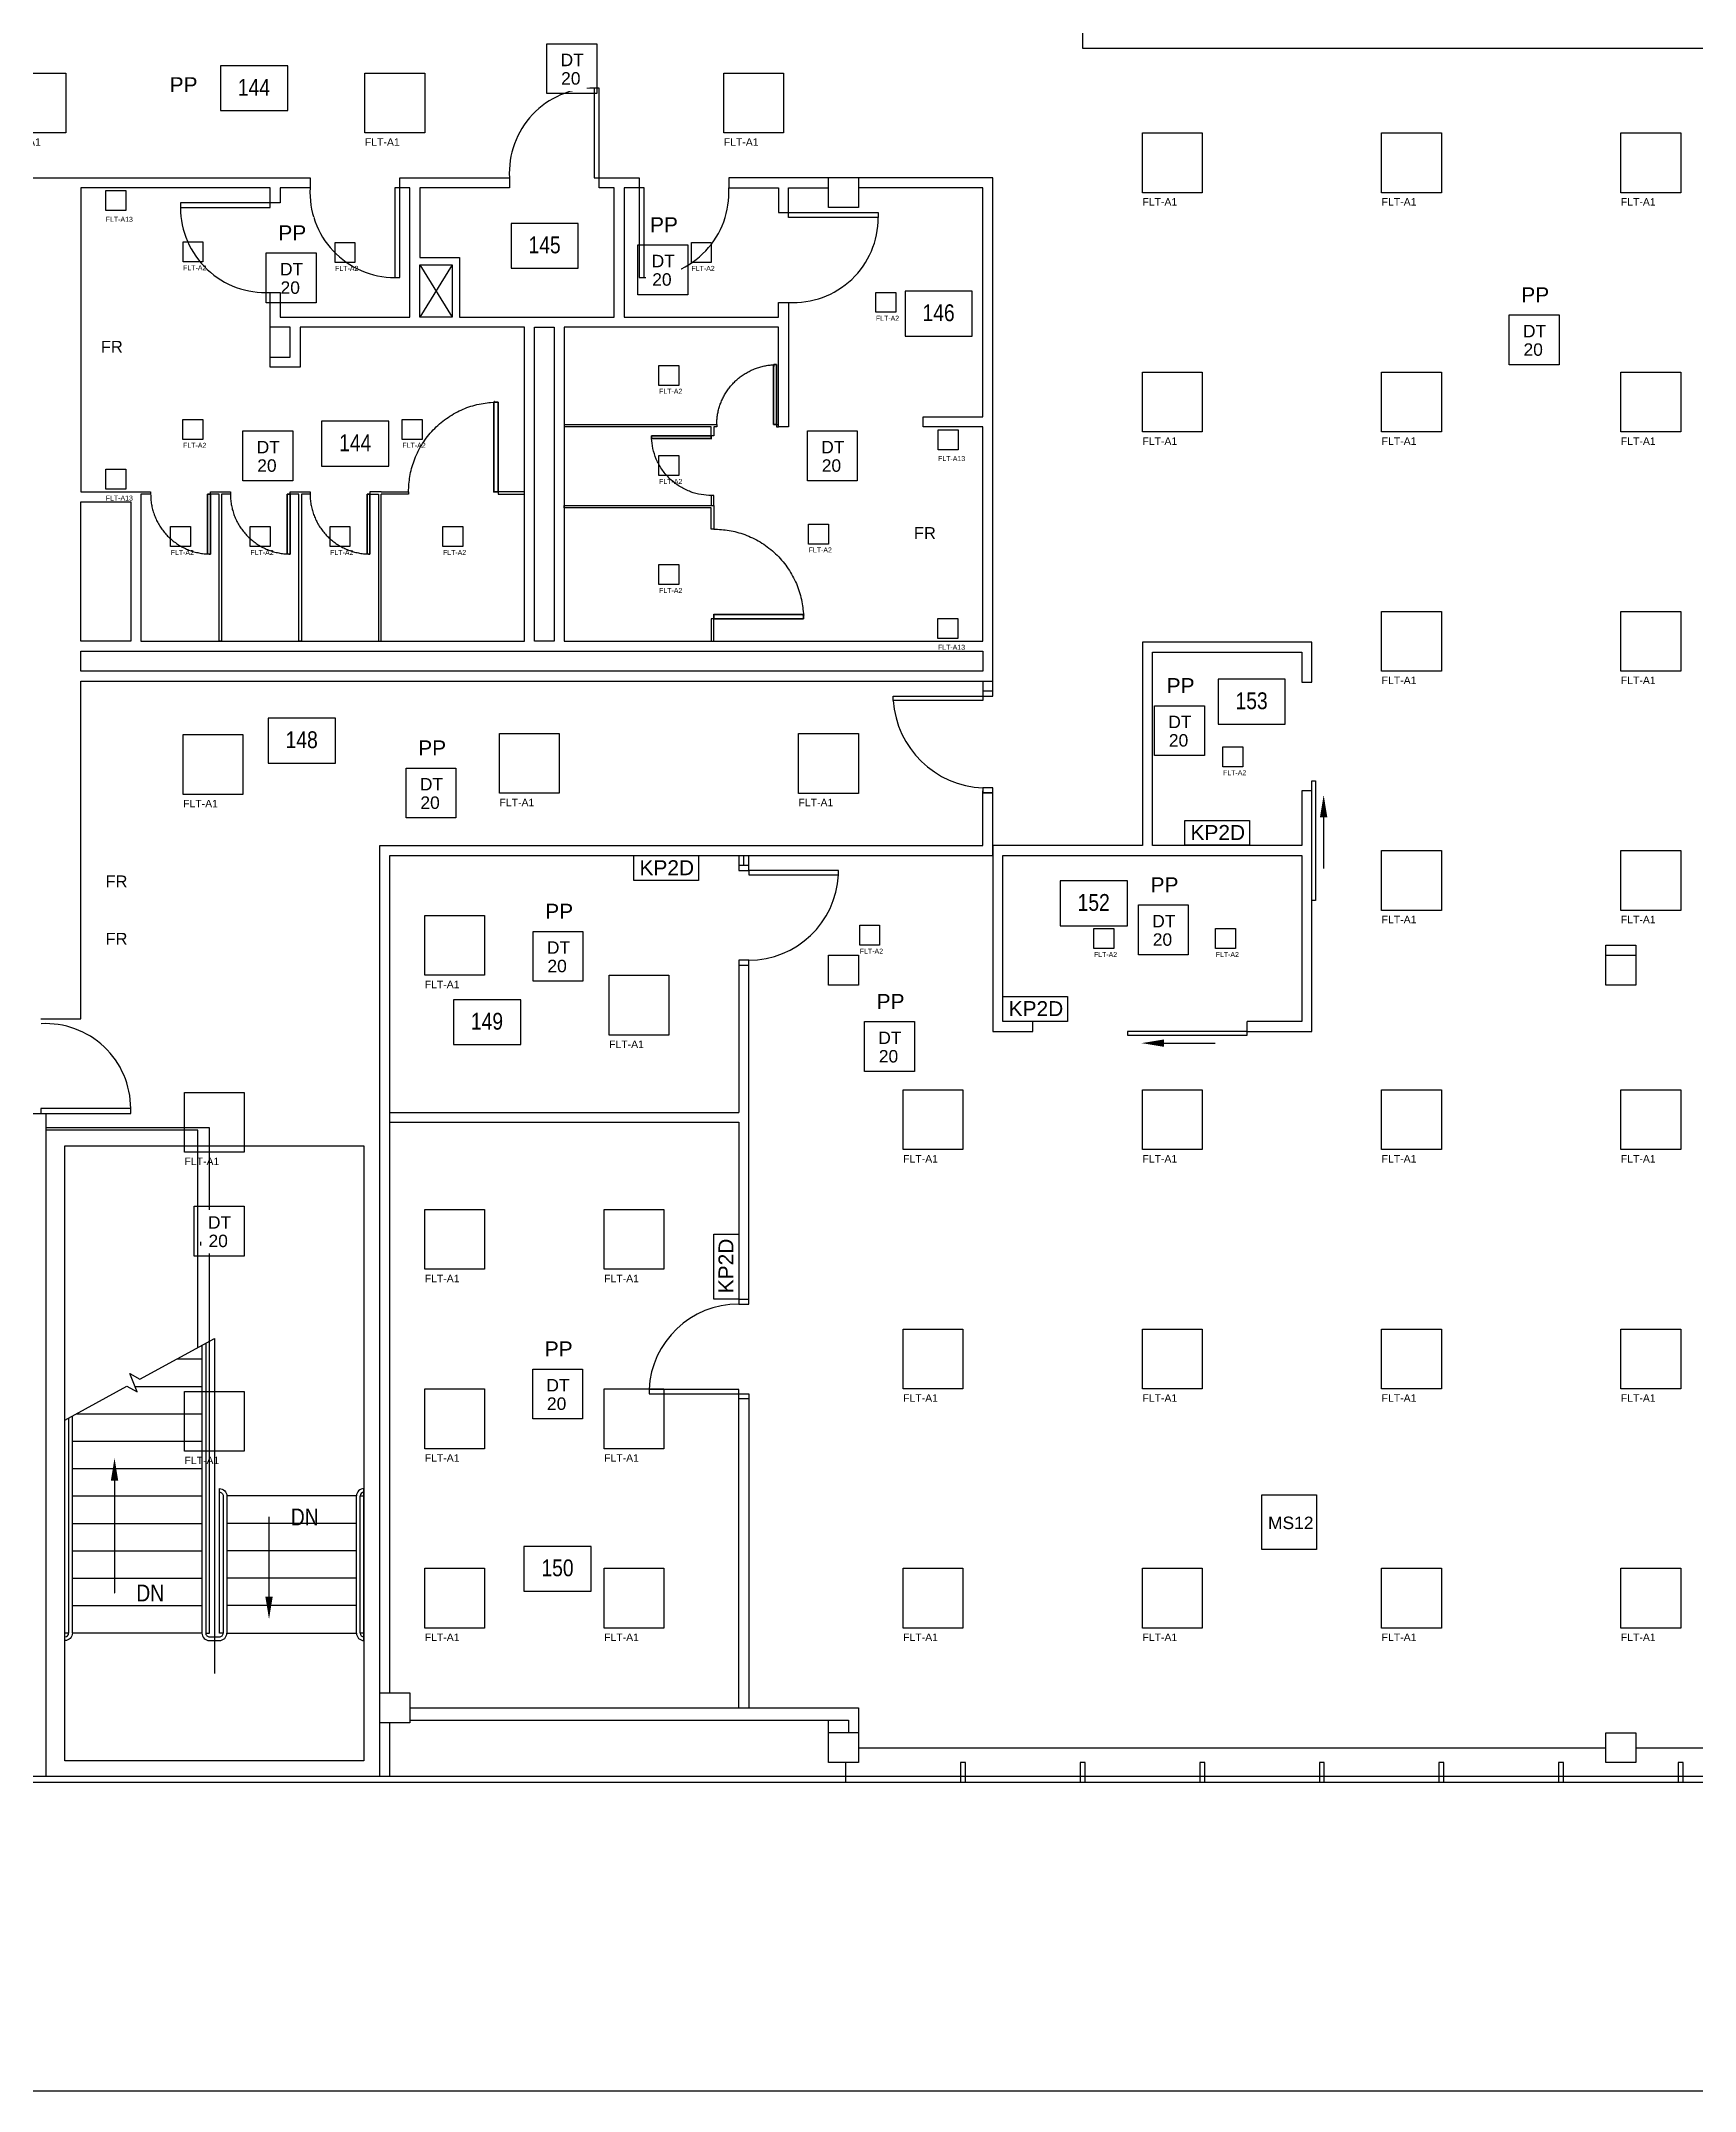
# Model space of a CAD drawing. Header units: inches. Extents: x 0 to 3575, y 0 to 2814.
# Drawn here: x 1002 to 1666, y 0 to 823 of the extents above; entities that cross this region are included whole.
import ezdxf
from ezdxf import colors
from ezdxf.entities.mleader import LeaderData, LeaderLine
from ezdxf.enums import TextEntityAlignment as Align
from ezdxf.math import Vec2, Vec3

# ---------------------------------------------------------------- set-up
doc = ezdxf.new("R2010")
doc.units = ezdxf.units.IN
doc.header["$MEASUREMENT"] = 0
doc.set_wipeout_variables(frame=1)
doc.layers.get('0').update_dxf_attribs({"color": 255})
doc.layers.add('FLT-Fixtures', color=3, linetype='Continuous')
doc.layers.add('FLT-Peripheral-Devices', color=6, linetype='Continuous')
doc.styles.get("Standard").update_dxf_attribs({"font": 'arial.ttf'})
doc.styles.add('XR-ARCH-NEW$0$DIMS', font='ARIALN.TTF')
doc.styles.add('XR-ARCH-NEW$0$NOTES-UNIV', font='ARIALN.TTF')

# ---------------------------------------------------------------- blocks, each defined once
blk = doc.blocks.new('XR-ARCH-NEW$0$Room No')
blk.add_lwpolyline([(-0.1406, 0), (0.1406, 0), (0.1406, 0.1875), (-0.1406, 0.1875)], close=True)
at = {"style": 'XR-ARCH-NEW$0$NOTES-UNIV'}
blk.add_attdef('ROOM_NO', text='', height=0.0703, dxfattribs=at).set_placement((-0.0003, 0.0977), align=Align.MIDDLE_CENTER)
blk = doc.blocks.new('FLT-A1')
at = {"layer": 'FLT-Fixtures'}
blk.add_lwpolyline([(0, 24), (24, 24), (24, 0), (0, 0)], close=True, dxfattribs=at)
blk.add_attdef('FLT-A1', (-0.01, -5.18), '', height=3, dxfattribs=at)
blk = doc.blocks.new('FLT-A13-DUMMY')
at = {"layer": 'FLT-Fixtures'}
blk.add_lwpolyline([(0, 8), (8, 8), (8, 0), (0, 0)], close=True, dxfattribs=at)
blk.add_attdef('FLT-A13', (0.01, -4.54), '', height=2, dxfattribs=at)
blk = doc.blocks.new('FLT-A2')
at = {"layer": 'FLT-Fixtures'}
blk.add_lwpolyline([(0, 8), (8, 8), (8, 0), (0, 0)], close=True, dxfattribs=at)
blk.add_attdef('FLT-A2', (0.06, -3.37), '', height=2)
blk = doc.blocks.new('FLT-MS12')
at = {"layer": 'FLT-Peripheral-Devices'}
blk.add_lwpolyline([(0, 22), (22, 22), (22, 0), (0, 0)], close=True, dxfattribs=at)
at = {"layer": 'FLT-Peripheral-Devices', "insert": (2.5, 13.23), "char_height": 5, "attachment_point": 1}
blk.add_mtext('MS12', dxfattribs=at)
blk = doc.blocks.new('FLT-PP')
blk.add_wipeout([(18.97, 0), (0, 0), (0, 12.32), (18.98, 12.32)]).dxf.layer = 'FLT-Peripheral-Devices'
at = {"layer": 'FLT-Peripheral-Devices', "insert": (4.85, 9.03), "char_height": 6.005, "attachment_point": 1, "bg_fill": 2}
blk.add_mtext('PP', dxfattribs=at)
blk = doc.blocks.new('FLT- OAC-DT-2000')
at = {"layer": 'FLT-Peripheral-Devices', "insert": (-4.49, 6.02), "char_height": 5, "attachment_point": 1, "bg_fill": 2}
blk.add_mtext('DT', dxfattribs=at)
at = {"layer": 'FLT-Peripheral-Devices', "insert": (-4.27, -1.39), "char_height": 5, "attachment_point": 1, "bg_fill": 2}
blk.add_mtext('20', dxfattribs=at)
at = {"layer": 'FLT-Peripheral-Devices'}
blk.add_lwpolyline([(-10, 10), (10, 10), (10, -10), (-10, -10)], close=True, dxfattribs=at)
blk = doc.blocks.new('FLT-KP2LD')
at = {"layer": 'FLT-Peripheral-Devices'}
blk.add_lwpolyline([(0, 10), (26, 10), (26, 0), (0, 0)], close=True, dxfattribs=at)
blk.add_text('KP2D', height=6.005, dxfattribs=at).set_placement((2.31, 2.12))
blk = doc.blocks.new('FLT-FR')
blk.add_wipeout([(0, 10), (19, 10), (19, 0), (0, 0)])
at = {"insert": (6.1, 7.11), "char_height": 4.725, "attachment_point": 1, "bg_fill": 2}
blk.add_mtext('FR', dxfattribs=at)

msp = doc.modelspace()

# ---------------------------------------------------------------- linework, layer by layer
for p, q in [((1167.17, 732.77), (1167.17, 711.77)), ((1138.67, 581.77, 12), (1138.67, 640.77, 12)), ((1384.17, 520.93), (1380.17, 520.93)), ((1286.17, 491.77), (1286.17, 495.77)), ((1066.17, 340.77), (1066.17, 339.27)), ((1056.66, 293.77), (1066.77, 293.77)), ((1039.86, 282.77), (1066.77, 282.77)), ((1016.38, 271.77), (1066.77, 271.77)), ((1282.17, 153.77), (1282.17, 277.81)), ((1014.77, 260.77), (1066.77, 260.77)), ((1014.77, 249.77), (1066.77, 249.77)), ((1014.77, 238.77), (1066.77, 238.77)), ((1131.77, 180.77), (1131.77, 241.77)), ((1014.77, 227.77), (1066.77, 227.77)), ((1128.77, 227.77), (1076.77, 227.77)), ((1014.77, 216.77), (1066.77, 216.77)), ((1128.77, 216.77), (1076.77, 216.77)), ((1014.77, 205.77), (1066.77, 205.77)), ((1128.77, 205.77), (1076.77, 205.77)), ((1014.77, 194.77), (1066.77, 194.77)), ((1128.77, 194.77), (1076.77, 194.77)), ((1142.17, 126.27), (1142.17, 147.77)), ((1330.17, 137.77), (1630.17, 137.77)), ((1642.17, 137.77), (1938.17, 137.77)), ((1659.17, 131.77), (1659.17, 123.77)), ((1661.17, 131.77), (1659.17, 131.77)), ((1661.17, 123.77), (1661.17, 131.77))]:
    msp.add_line(p, q)
for points in [[(1581.68, 1585.76, -0.155223), (1649.63, 1400.16), (2586.17, 1400.16), (2586.17, 123.77), (926.17, 123.77), (926.17, 461.77), (946.47, 461.77), (946.47, 420.77), (948.47, 420.77), (948.47, 456.77), (944.47, 456.77)], [(1014.77, 183.77, -0.414214), (1011.77, 180.77), (1011.77, 269.25), (1036.63, 282.83), (1040.71, 280.63), (1037.82, 287.91), (1041.9, 285.7), (1071.77, 302.02), (1071.77, 167.48)], [(1073.77, 240.27, -0.414214), (1075.27, 238.77), (1075.27, 183.77), (1073.77, 183.77), (1073.77, 241.77, -0.414214), (1076.77, 238.77)], [(1066.77, 183.77, 0.414214), (1069.77, 180.77), (1073.77, 180.77, 0.414214), (1076.77, 183.77)], [(1068.27, 183.77, 0.414214), (1069.77, 182.27), (1073.77, 182.27, 0.414214), (1075.27, 183.77)]]:
    msp.add_lwpolyline(points, format="xyb")
for points in [[(1420.17, 1007.77), (1420.17, 819.77), (1845.92, 819.77), (1845.92, 635.77), (1891.92, 635.77), (1891.92, 639.77), (1849.92, 639.77), (1849.92, 819.77), (1951.94, 819.77), (1951.94, 767.77)], [(1380.17, 565.77), (1380.17, 558.02), (1344.17, 558.02), (1344.17, 559.77), (1384.17, 559.77), (1384.17, 767.77), (1278.17, 767.77), (1278.17, 763.77), (1298.17, 763.77), (1298.17, 753.77), (1338.17, 753.77), (1338.17, 751.77), (1302.17, 751.77), (1302.17, 763.77), (1318.17, 763.77)], [(1330.17, 767.77), (1330.17, 755.77), (1318.17, 755.77), (1318.17, 767.77)], [(1154.17, 732.77), (1167.17, 732.77), (1154.17, 711.77), (1154.17, 732.77), (1167.17, 711.77), (1154.17, 711.77)], [(1094.17, 695.77), (1102.17, 695.77), (1102.17, 707.77), (1094.17, 707.77)], [(1512.17, 521.77), (1508.17, 521.77), (1508.17, 499.77), (1448.17, 499.77), (1448.17, 577.37), (1508.17, 577.37), (1508.17, 565.37), (1512.17, 565.37), (1512.17, 581.37), (1444.17, 581.37), (1444.17, 499.77), (1384.17, 499.77), (1384.17, 425.23), (1400.17, 425.23), (1400.17, 429.23), (1388.17, 429.23), (1388.17, 495.77), (1508.17, 495.77), (1508.17, 429.23), (1486.17, 429.23)], [(1002.17, 430.27), (1018.17, 430.27), (1018.17, 565.77), (1384.17, 565.77)], [(1384.17, 561.77), (1380.17, 561.77)], [(1138.17, 126.27), (1138.17, 499.77), (1380.17, 499.77), (1380.17, 521.77)], [(1142.17, 159.77), (1142.17, 495.77), (1384.17, 495.77), (1384.17, 521.77)], [(1486.17, 425.23), (1512.17, 425.23), (1512.17, 525.77), (1513.67, 525.77), (1513.67, 477.77), (1512.17, 477.77)], [(1282.17, 495.77), (1282.17, 489.77), (1286.17, 489.77), (1286.17, 491.77), (1282.17, 491.77)], [(1142.17, 388.73), (1282.17, 388.73), (1282.17, 315.81), (1286.17, 315.81), (1286.17, 453.77), (1282.17, 453.77), (1282.17, 392.73)], [(1630.17, 455.77), (1630.17, 459.77), (1642.17, 459.77), (1642.17, 455.77)], [(1282.17, 451.77), (1286.17, 451.77)], [(1486.17, 425.23), (1438.17, 425.23), (1438.17, 423.73), (1486.17, 423.73), (1486.17, 429.23)], [(1004.17, 386.27), (1004.17, 386.27), (1004.17, 126.27), (994.17, 126.27), (994.17, 392.27), (1004.17, 392.27), (1004.17, 386.27)], [(1142.17, 392.73), (1282.17, 392.73)], [(1068.27, 300.1), (1068.27, 183.77), (1069.77, 183.77), (1069.77, 386.55), (1004.17, 386.55)], [(1065.17, 298.41), (1065.17, 385.55), (1004.17, 385.55)], [(1282.17, 317.81), (1286.17, 317.81)], [(1066.77, 299.29), (1066.77, 183.77), (1014.77, 183.77), (1014.77, 270.89)], [(1286.17, 277.81), (1282.17, 277.81), (1282.17, 281.56), (1246.17, 281.56), (1246.17, 279.81), (1286.17, 279.81), (1286.17, 153.77)], [(1013.27, 270.07), (1013.27, 183.77), (1011.77, 183.77)], [(1131.77, 183.77), (1130.27, 183.77), (1130.27, 238.77), (1131.77, 238.77)], [(1150.17, 153.77), (1330.17, 153.77), (1330.17, 131.77), (1318.17, 131.77), (1318.17, 148.77)], [(1150.17, 148.77), (1326.17, 148.77), (1326.17, 143.77)], [(1330.17, 143.77), (1318.17, 143.77)], [(1325.17, 123.77), (1325.17, 131.77)], [(1373.17, 123.77), (1373.17, 131.77), (1371.17, 131.77), (1371.17, 123.77)], [(1421.17, 123.77), (1421.17, 131.77), (1419.17, 131.77), (1419.17, 123.77)], [(1469.17, 123.77), (1469.17, 131.77), (1467.17, 131.77), (1467.17, 123.77)], [(1517.17, 123.77), (1517.17, 131.77), (1515.17, 131.77), (1515.17, 123.77)], [(1565.17, 123.77), (1565.17, 131.77), (1563.17, 131.77), (1563.17, 123.77)], [(1613.17, 123.77), (1613.17, 131.77), (1611.17, 131.77), (1611.17, 123.77)]]:
    msp.add_lwpolyline(points)
for points in [[(1200.17, 707.77), (1208.17, 707.77), (1208.17, 581.77), (1200.17, 581.77)], [(1018.17, 581.77), (1018.17, 637.77), (1038.17, 637.77), (1038.17, 581.77)], [(1018.17, 569.77), (1018.17, 577.77), (1380.17, 577.77), (1380.17, 569.77)], [(1286.17, 488.02), (1322.17, 488.02), (1322.17, 489.77), (1286.17, 489.77)], [(1330.17, 455.77), (1330.17, 443.77), (1318.17, 443.77), (1318.17, 455.77)], [(1630.17, 455.77), (1642.17, 455.77), (1642.17, 443.77), (1630.17, 443.77)], [(1002.17, 392.27), (1038.17, 392.27), (1038.17, 394.27), (1002.17, 394.27)], [(1128.77, 238.77), (1076.77, 238.77), (1076.77, 183.77), (1128.77, 183.77)], [(1150.17, 159.77), (1150.17, 147.77), (1138.17, 147.77), (1138.17, 159.77)], [(1642.17, 143.77), (1642.17, 131.77), (1630.17, 131.77), (1630.17, 143.77)]]:
    msp.add_lwpolyline(points, close=True)
for points, elevation in [([(1212.17, 668.77), (1273.33, 668.77), (1273.33, 667.77), (1272.17, 667.77), (1272.17, 664.27), (1271.17, 664.27), (1271.17, 667.77), (1212.17, 667.77)], 24), ([(1297.31, 668.77), (1297.31, 667.77), (1298.17, 667.77)], 24), ([(1073.67, 581.77), (1073.67, 640.77), (1070.17, 640.77), (1070.17, 641.77), (1078.17, 641.77), (1078.17, 640.77), (1074.67, 640.77), (1074.67, 581.77), (1073.67, 581.77)], 12), ([(1105.67, 581.77), (1105.67, 640.77), (1102.17, 640.77), (1102.17, 641.77), (1110.17, 641.77), (1110.17, 640.77), (1106.67, 640.77), (1106.67, 581.77), (1105.67, 581.77)], 12), ([(1138.67, 641.77), (1134.17, 641.77), (1134.17, 640.77), (1137.67, 640.77), (1137.67, 581.77)], 12), ([(1138.67, 641.77), (1149.67, 641.77), (1149.67, 640.77), (1138.67, 640.77)], 24), ([(1196.17, 641.77), (1185.67, 641.77), (1185.67, 640.77), (1196.17, 640.77)], 24), ([(1212.17, 635.27), (1212.17, 636.27), (1272.17, 636.27), (1272.17, 626.77), (1271.17, 626.77), (1271.17, 635.27), (1212.17, 635.27)], 12), ([(1272.17, 636.27), (1272.17, 640.27), (1271.17, 640.27), (1271.17, 636.27)], 24), ([(1272.17, 581.77), (1272.17, 590.77), (1271.17, 590.77), (1271.17, 581.77)], 12)]:
    msp.add_lwpolyline(points, dxfattribs=dict(elevation=elevation))
at = {"elevation": 1.82}
msp.add_lwpolyline([(1380.17, 520.93), (1384.17, 520.93), (1384.17, 522.93), (1380.17, 522.93)], close=True, dxfattribs=at)
at = {"ltscale": 0.1}
msp.add_lwpolyline([(1284.17, 491.77), (1284.17, 495.77)], dxfattribs=at)
for centre, radius, start, end in [((1224.17, 769.71), 34.06, 90, 183.27324), ((1144.17, 761.82), 34.06, 176.72676, 270), ((1244.17, 761.82), 34.06, 270, 3.27324), ((1092.23, 755.77), 34.06, 180, 273.27324), ((1304.12, 751.77), 34.06, 266.72676, 0), ((1381.7, 560.51, 3.64), 37.61, 183.80504, 267.67038), ((1286.17, 489.81), 36.04, 269.99995, 357.14593), ((1004.12, 394.27), 34.06, 0, 93.27324), ((1282.17, 279.76), 36.04, 90, 177.14598), ((1131.77, 238.77), 3, 90, 180), ((1131.77, 238.77), 1.5, 90, 180), ((1011.77, 183.77), 1.5, 270, 0), ((1131.77, 183.77), 3, 180, 270), ((1131.77, 183.77), 1.5, 180, 270)]:
    msp.add_arc(centre, radius, start, end)
for points, weights, knots in [([(1273.35, 668.77, 24), (1273.35, 678.71, 24), (1280.38, 685.74, 24), (1287.41, 692.77, 24), (1297.35, 692.77, 24), (1296.77, 692.77, 24), (1296.18, 692.77, 24), (1296.18, 680.77, 24), (1296.18, 668.77, 24), (1296.77, 668.77, 24), (1297.35, 668.77, 24), (1297.76, 668.77, 12), (1298.17, 668.77)], [1, 0.923879532511, 1, 0.923879532511, 1, 1, 1, 1, 1, 1, 1, 1, 1], [0, 0, 0, 0.785398, 0.785398, 1.570796, 1.570796, 2.570796, 2.570796, 3.570796, 3.570796, 4.570796, 4.570796, 5.570796, 5.570796, 5.570796]), ([(1149.67, 641.77, 12), (1149.67, 677.77, 12), (1185.67, 677.77, 12), (1184.8, 677.77, 12), (1183.92, 677.77, 12), (1183.92, 659.77, 12), (1183.92, 641.77, 12), (1184.8, 641.77, 12), (1185.67, 641.77, 12)], [1, 0.707106781187, 1, 1, 1, 1, 1, 1, 1], [0, 0, 0, 1.570796, 1.570796, 2.570796, 2.570796, 3.570796, 3.570796, 4.570796, 4.570796, 4.570796]), ([(1271.17, 640.27, 12), (1247.17, 640.27, 12), (1247.17, 664.27, 12), (1247.17, 663.68, 12), (1247.17, 663.1, 12), (1259.17, 663.1, 12), (1271.17, 663.1, 12), (1271.17, 663.68, 12), (1271.17, 664.27, 12)], [1, 0.707106781187, 1, 1, 1, 1, 1, 1, 1], [0, 0, 0, 1.570796, 1.570796, 2.570796, 2.570796, 3.570796, 3.570796, 4.570796, 4.570796, 4.570796]), ([(1046.17, 640.77, 12), (1046.17, 630.83, 12), (1053.2, 623.8, 12), (1060.23, 616.77, 12), (1070.17, 616.77, 12), (1069.59, 616.77, 12), (1069.01, 616.77, 12), (1069.01, 628.77, 12), (1069.01, 640.77, 12), (1069.59, 640.77, 12), (1070.17, 640.77, 12)], [1, 0.923879532511, 1, 0.923879532511, 1, 1, 1, 1, 1, 1, 1], [0, 0, 0, 0.785398, 0.785398, 1.570796, 1.570796, 2.570796, 2.570796, 3.570796, 3.570796, 4.570796, 4.570796, 4.570796]), ([(1078.17, 640.77, 12), (1078.17, 630.83, 12), (1085.2, 623.8, 12), (1092.23, 616.77, 12), (1102.17, 616.77, 12), (1101.59, 616.77, 12), (1101.01, 616.77, 12), (1101.01, 628.77, 12), (1101.01, 640.77, 12), (1101.59, 640.77, 12), (1102.17, 640.77, 12)], [1, 0.923879532511, 1, 0.923879532511, 1, 1, 1, 1, 1, 1, 1], [0, 0, 0, 0.785398, 0.785398, 1.570796, 1.570796, 2.570796, 2.570796, 3.570796, 3.570796, 4.570796, 4.570796, 4.570796]), ([(1110.17, 640.77, 12), (1110.17, 630.83, 12), (1117.2, 623.8, 12), (1124.23, 616.77, 12), (1134.17, 616.77, 12), (1133.59, 616.77, 12), (1133.01, 616.77, 12), (1133.01, 628.77, 12), (1133.01, 640.77, 12), (1133.59, 640.77, 12), (1134.17, 640.77, 12)], [1, 0.923879532511, 1, 0.923879532511, 1, 1, 1, 1, 1, 1, 1], [0, 0, 0, 0.785398, 0.785398, 1.570796, 1.570796, 2.570796, 2.570796, 3.570796, 3.570796, 4.570796, 4.570796, 4.570796]), ([(1272.17, 626.77, 12), (1308.17, 626.77, 12), (1308.17, 590.77, 12), (1308.17, 591.64, 12), (1308.17, 592.52, 12), (1290.17, 592.52, 12), (1272.17, 592.52, 12), (1272.17, 591.64, 12), (1272.17, 590.77, 12)], [1, 0.707106781187, 1, 1, 1, 1, 1, 1, 1], [0, 0, 0, 1.570796, 1.570796, 2.570796, 2.570796, 3.570796, 3.570796, 4.570796, 4.570796, 4.570796])]:
    msp.add_rational_spline(points, weights, degree=2, knots=knots)
for points in [[(1296.18, 668.77, 84), (1296.18, 692.77, 84), (1296.18, 692.77, 24), (1296.18, 668.77, 24)], [(1296.18, 668.77, 84), (1296.18, 692.77, 84), (1297.35, 692.77, 84), (1297.35, 668.77, 84)], [(1296.18, 668.77, 24), (1296.18, 692.74, 24), (1297.35, 692.77, 24), (1297.35, 668.77, 24)], [(1296.18, 692.74, 24), (1296.18, 692.77, 84), (1297.35, 692.77, 84), (1297.35, 692.77, 24)], [(1297.35, 668.77, 84), (1297.35, 692.77, 84), (1297.35, 692.77, 24), (1297.35, 668.77, 24)], [(1183.92, 641.77, 72), (1183.92, 677.77, 72), (1183.92, 677.77, 12), (1183.92, 641.77, 12)], [(1183.92, 641.77, 72), (1183.92, 677.77, 72), (1185.67, 677.77, 72), (1185.67, 641.77, 72)], [(1183.92, 641.77, 12), (1183.92, 677.72, 12), (1185.67, 677.77, 12), (1185.67, 641.77, 12)], [(1183.92, 677.72, 12), (1183.92, 677.77, 72), (1185.67, 677.77, 72), (1185.67, 677.77, 12)], [(1185.67, 641.77, 72), (1185.67, 677.77, 72), (1185.67, 677.77, 12), (1185.67, 641.77, 12)], [(1296.18, 668.77, 24), (1296.18, 668.77, 84), (1297.35, 668.77, 84), (1297.35, 668.77, 24)], [(1271.17, 664.27, 72), (1247.17, 664.27, 72), (1247.17, 664.27, 12), (1271.17, 664.27, 12)], [(1271.17, 663.1, 72), (1247.17, 663.1, 72), (1247.17, 664.27, 72), (1271.17, 664.27, 72)], [(1271.17, 663.1, 12), (1247.2, 663.1, 12), (1247.17, 664.27, 12), (1271.17, 664.27, 12)], [(1247.2, 663.1, 12), (1247.17, 663.1, 72), (1247.17, 664.27, 72), (1247.17, 664.27, 12)], [(1271.17, 663.1, 72), (1247.17, 663.1, 72), (1247.17, 663.1, 12), (1271.17, 663.1, 12)], [(1271.17, 663.1, 12), (1271.17, 663.1, 72), (1271.17, 664.27, 72), (1271.17, 664.27, 12)], [(1183.92, 641.77, 12), (1183.92, 641.77, 72), (1185.67, 641.77, 72), (1185.67, 641.77, 12)], [(1069.01, 640.77, 12), (1069.01, 616.77, 12), (1069.01, 616.77, 72), (1069.01, 640.77, 72)], [(1070.17, 640.77, 72), (1070.17, 616.77, 72), (1069.01, 616.77, 72), (1069.01, 640.77, 72)], [(1070.17, 640.77, 12), (1070.17, 640.77, 72), (1069.01, 640.77, 72), (1069.01, 640.77, 12)], [(1070.17, 640.77, 12), (1070.17, 616.77, 12), (1069.01, 616.8, 12), (1069.01, 640.77, 12)], [(1070.17, 640.77, 12), (1070.17, 616.77, 12), (1070.17, 616.77, 72), (1070.17, 640.77, 72)], [(1101.01, 640.77, 12), (1101.01, 616.77, 12), (1101.01, 616.77, 72), (1101.01, 640.77, 72)], [(1102.17, 640.77, 72), (1102.17, 616.77, 72), (1101.01, 616.77, 72), (1101.01, 640.77, 72)], [(1102.17, 640.77, 12), (1102.17, 640.77, 72), (1101.01, 640.77, 72), (1101.01, 640.77, 12)], [(1102.17, 640.77, 12), (1102.17, 616.77, 12), (1101.01, 616.8, 12), (1101.01, 640.77, 12)], [(1102.17, 640.77, 12), (1102.17, 616.77, 12), (1102.17, 616.77, 72), (1102.17, 640.77, 72)], [(1133.01, 640.77, 12), (1133.01, 616.77, 12), (1133.01, 616.77, 72), (1133.01, 640.77, 72)], [(1134.17, 640.77, 72), (1134.17, 616.77, 72), (1133.01, 616.77, 72), (1133.01, 640.77, 72)], [(1134.17, 640.77, 12), (1134.17, 640.77, 72), (1133.01, 640.77, 72), (1133.01, 640.77, 12)], [(1134.17, 640.77, 12), (1134.17, 616.77, 12), (1133.01, 616.8, 12), (1133.01, 640.77, 12)], [(1134.17, 640.77, 12), (1134.17, 616.77, 12), (1134.17, 616.77, 72), (1134.17, 640.77, 72)], [(1070.17, 616.77, 12), (1070.17, 616.77, 72), (1069.01, 616.77, 72), (1069.01, 616.8, 12)], [(1102.17, 616.77, 12), (1102.17, 616.77, 72), (1101.01, 616.77, 72), (1101.01, 616.8, 12)], [(1134.17, 616.77, 12), (1134.17, 616.77, 72), (1133.01, 616.77, 72), (1133.01, 616.8, 12)], [(1272.17, 592.52, 72), (1308.17, 592.52, 72), (1308.17, 592.52, 12), (1272.17, 592.52, 12)], [(1272.17, 592.52, 72), (1308.17, 592.52, 72), (1308.17, 590.77, 72), (1272.17, 590.77, 72)], [(1272.17, 592.52, 12), (1272.17, 592.52, 72), (1272.17, 590.77, 72), (1272.17, 590.77, 12)], [(1272.17, 592.52, 12), (1308.13, 592.52, 12), (1308.17, 590.77, 12), (1272.17, 590.77, 12)], [(1308.13, 592.52, 12), (1308.17, 592.52, 72), (1308.17, 590.77, 72), (1308.17, 590.77, 12)], [(1272.17, 590.77, 72), (1308.17, 590.77, 72), (1308.17, 590.77, 12), (1272.17, 590.77, 12)]]:
    msp.add_3dface(points)

# ---------------------------------------------------------------- block references
at = {"xscale": 96, "yscale": 96, "zscale": 96}
for p, values in [((1087.67, 794.7), {'ROOM_NO': '144'}), ((1204.29, 731.45), {'ROOM_NO': '145'}), ((1362.4, 704.22), {'ROOM_NO': '146'}), ((1128.28, 652.04), {'ROOM_NO': '144'}), ((1488.02, 548.51), {'ROOM_NO': '153'}), ((1106.82, 532.87), {'ROOM_NO': '148'}), ((1424.65, 467.58), {'ROOM_NO': '152'}), ((1181.19, 419.91), {'ROOM_NO': '149'}), ((1209.48, 200.56), {'ROOM_NO': '150'})]:
    msp.add_blockref('XR-ARCH-NEW$0$Room No', p, dxfattribs=at).add_auto_attribs(values)
at = {"layer": 'FLT-Fixtures'}
for name, p, values in [('FLT-A1', (988.17, 785.77), {'FLT-A1': 'FLT-A1'}), ('FLT-A1', (1132.17, 785.77), {'FLT-A1': 'FLT-A1'}), ('FLT-A1', (1276.17, 785.77), {'FLT-A1': 'FLT-A1'}), ('FLT-A1', (1444.17, 761.77), {'FLT-A1': 'FLT-A1'}), ('FLT-A1', (1540.18, 761.77), {'FLT-A1': 'FLT-A1'}), ('FLT-A1', (1636.18, 761.77), {'FLT-A1': 'FLT-A1'}), ('FLT-A13-DUMMY', (1028.17, 754.63), {'FLT-A13': 'FLT-A13'}), ('FLT-A2', (1059.17, 734.02), {'FLT-A2': 'FLT-A2'}), ('FLT-A2', (1120.17, 733.77), {'FLT-A2': 'FLT-A2'}), ('FLT-A2', (1263.17, 733.77), {'FLT-A2': 'FLT-A2'}), ('FLT-A2', (1337.17, 713.77), {'FLT-A2': 'FLT-A2'}), ('FLT-A2', (1250.17, 684.47), {'FLT-A2': 'FLT-A2'}), ('FLT-A1', (1444.17, 665.77), {'FLT-A1': 'FLT-A1'}), ('FLT-A1', (1540.18, 665.77), {'FLT-A1': 'FLT-A1'}), ('FLT-A1', (1636.18, 665.77), {'FLT-A1': 'FLT-A1'}), ('FLT-A2', (1059.15, 662.77, -2.53), {'FLT-A2': 'FLT-A2'}), ('FLT-A2', (1147.17, 662.77, 3), {'FLT-A2': 'FLT-A2'}), ('FLT-A13-DUMMY', (1362.17, 658.63), {'FLT-A13': 'FLT-A13'}), ('FLT-A13-DUMMY', (1028.17, 642.77), {'FLT-A13': 'FLT-A13'}), ('FLT-A2', (1250.17, 648.27), {'FLT-A2': 'FLT-A2'}), ('FLT-A2', (1054.17, 619.77), {'FLT-A2': 'FLT-A2'}), ('FLT-A2', (1086.17, 619.77), {'FLT-A2': 'FLT-A2'}), ('FLT-A2', (1118.17, 619.77), {'FLT-A2': 'FLT-A2'}), ('FLT-A2', (1163.42, 619.77, 6), {'FLT-A2': 'FLT-A2'}), ('FLT-A2', (1310.17, 620.77, 3), {'FLT-A2': 'FLT-A2'}), ('FLT-A2', (1250.17, 604.52, 6), {'FLT-A2': 'FLT-A2'}), ('FLT-A1', (1540.18, 569.77), {'FLT-A1': 'FLT-A1'}), ('FLT-A1', (1636.18, 569.77), {'FLT-A1': 'FLT-A1'}), ('FLT-A13-DUMMY', (1362.11, 582.9), {'FLT-A13': 'FLT-A13'}), ('FLT-A1', (1059.22, 520.31, 7.87), {'FLT-A1': 'FLT-A1'}), ('FLT-A1', (1186.17, 520.77), {'FLT-A1': 'FLT-A1'}), ('FLT-A1', (1306.17, 520.73), {'FLT-A1': 'FLT-A1'}), ('FLT-A2', (1476.47, 531.4), {'FLT-A2': 'FLT-A2'}), ('FLT-A1', (1540.18, 473.77), {'FLT-A1': 'FLT-A1'}), ('FLT-A1', (1636.18, 473.77), {'FLT-A1': 'FLT-A1'}), ('FLT-A1', (1156.16, 447.73), {'FLT-A1': 'FLT-A1'}), ('FLT-A2', (1330.71, 459.78), {'FLT-A2': 'FLT-A2'}), ('FLT-A2', (1424.66, 458.44), {'FLT-A2': 'FLT-A2'}), ('FLT-A2', (1473.53, 458.44), {'FLT-A2': 'FLT-A2'}), ('FLT-A1', (1230.16, 423.73), {'FLT-A1': 'FLT-A1'}), ('FLT-A1', (1059.77, 376.73), {'FLT-A1': 'FLT-A1'}), ('FLT-A1', (1348.17, 377.77), {'FLT-A1': 'FLT-A1'}), ('FLT-A1', (1444.18, 377.77), {'FLT-A1': 'FLT-A1'}), ('FLT-A1', (1540.18, 377.77), {'FLT-A1': 'FLT-A1'}), ('FLT-A1', (1636.18, 377.77), {'FLT-A1': 'FLT-A1'}), ('FLT-A1', (1156.17, 329.73), {'FLT-A1': 'FLT-A1'}), ('FLT-A1', (1228.17, 329.73), {'FLT-A1': 'FLT-A1'}), ('FLT-A1', (1348.17, 281.77), {'FLT-A1': 'FLT-A1'}), ('FLT-A1', (1444.18, 281.77), {'FLT-A1': 'FLT-A1'}), ('FLT-A1', (1540.18, 281.77), {'FLT-A1': 'FLT-A1'}), ('FLT-A1', (1636.18, 281.77), {'FLT-A1': 'FLT-A1'}), ('FLT-A1', (1059.77, 256.73), {'FLT-A1': 'FLT-A1'}), ('FLT-A1', (1156.17, 257.73), {'FLT-A1': 'FLT-A1'}), ('FLT-A1', (1228.17, 257.73), {'FLT-A1': 'FLT-A1'}), ('FLT-A1', (1156.17, 185.77), {'FLT-A1': 'FLT-A1'}), ('FLT-A1', (1228.17, 185.77), {'FLT-A1': 'FLT-A1'}), ('FLT-A1', (1348.17, 185.77), {'FLT-A1': 'FLT-A1'}), ('FLT-A1', (1444.18, 185.77), {'FLT-A1': 'FLT-A1'}), ('FLT-A1', (1540.18, 185.77), {'FLT-A1': 'FLT-A1'}), ('FLT-A1', (1636.18, 185.77), {'FLT-A1': 'FLT-A1'})]:
    msp.add_blockref(name, p, dxfattribs=at).add_auto_attribs(values)
at = {"layer": 'FLT-Peripheral-Devices'}
for name, p in [('FLT-KP2LD', (1461.15, 499.9)), ('FLT-KP2LD', (1240.03, 485.77)), ('FLT-KP2LD', (1388.17, 429.23)), ('FLT-MS12', (1492.08, 217.26))]:
    msp.add_blockref(name, p, dxfattribs=at)
at = {"layer": 'FLT-Peripheral-Devices', "rotation": 90.00000326316999}
msp.add_blockref('FLT-KP2LD', (1282.17, 317.81), dxfattribs=at)

# ---------------------------------------------------------------- leaders
ml = msp.add_multileader_mtext('Standard')
ml.set_content('', color=256, style='XR-ARCH-NEW$0$DIMS')
ml.set_leader_properties(color=256, linetype='ByLayer', lineweight=-1)
ml.build(insert=Vec2(0, 0))
ml.multileader.update_dxf_attribs({"text_left_attachment_type": 2, "text_right_attachment_type": 2, "dogleg_length": 0.0938, "arrow_head_size": 9, "scale": 96})
ctx = ml.context
ctx.base_point, ctx.scale, ctx.char_height, ctx.arrow_head_size, ctx.landing_gap_size, ctx.plane_origin, ctx.plane_x_axis, ctx.plane_y_axis = Vec3(1516.9, 490.6), 96, 6.75, 9, 8.64, Vec3(1516.9, 520.09), Vec3(0, -1), Vec3(1, 0)
ctx.left_attachment, ctx.right_attachment = 2, 2
notes = []
notes.append((ctx, [(0, (1, 1, 0), (1516.9, 499.6), (0, -1), 9, [(0, [(1516.9, 520.09)], 0, [])])]))
ctx.mtext.insert, ctx.mtext.text_direction, ctx.mtext.rotation, ctx.mtext.flow_direction = Vec3(1520.28, 481.96), Vec3(0, -1), 4.712389, 5
ml = msp.add_multileader_mtext('Standard')
ml.set_content('', color=256, style='XR-ARCH-NEW$0$DIMS')
ml.set_leader_properties(color=256, linetype='ByLayer', lineweight=-1)
ml.build(insert=Vec2(0, 0))
ml.multileader.update_dxf_attribs({"text_left_attachment_type": 2, "text_right_attachment_type": 2, "dogleg_length": 0.0938, "arrow_head_size": 9, "scale": 96})
ctx = ml.context
ctx.base_point, ctx.scale, ctx.char_height, ctx.arrow_head_size, ctx.landing_gap_size, ctx.plane_origin, ctx.plane_x_axis, ctx.plane_y_axis = Vec3(1490.62, 420.5), 96, 6.75, 9, 8.64, Vec3(1443.85, 420.5), Vec3(-1, 0), Vec3(0, -1)
ctx.left_attachment, ctx.right_attachment, ctx.text_align_type = 2, 2, 2
notes.append((ctx, [(0, (1, 1, 0), (1464.34, 420.5), (1, 0), 9, [(0, [(1443.85, 420.5)], 0, [])])]))
ctx.mtext.insert, ctx.mtext.text_direction, ctx.mtext.rotation, ctx.mtext.alignment, ctx.mtext.flow_direction = Vec3(1481.98, 417.13), Vec3(-1, 0), 3.141593, 3, 5
ml = msp.add_multileader_mtext('Standard')
ml.set_content('DN', color=256, style='XR-ARCH-NEW$0$DIMS')
ml.set_leader_properties(color=256, linetype='ByLayer', lineweight=-1)
ml.build(insert=Vec2(0, 0))
ml.multileader.update_dxf_attribs({"text_left_attachment_type": 2, "text_right_attachment_type": 2, "dogleg_length": 0.0938, "arrow_head_size": 9, "scale": 96})
ctx = ml.context
ctx.base_point, ctx.scale, ctx.char_height, ctx.arrow_head_size, ctx.landing_gap_size, ctx.plane_origin = Vec3(1031.78, 199.85), 96, 6.75, 9, 8.64, Vec3(1031.68, 253.93)
ctx.left_attachment, ctx.right_attachment = 2, 2
notes.append((ctx, [(0, (1, 1, 0), (1031.68, 199.85), (1, 0), 0.0938, [(0, [(1031.68, 253.93)], 0, [])])]))
ctx.mtext.insert, ctx.mtext.rotation, ctx.mtext.flow_direction = Vec3(1040.42, 203.22), 6.283185, 5
ml = msp.add_multileader_mtext('Standard')
ml.set_content('DN', color=256, style='XR-ARCH-NEW$0$DIMS')
ml.set_leader_properties(color=256, linetype='ByLayer', lineweight=-1)
ml.build(insert=Vec2(0, 0))
ml.multileader.update_dxf_attribs({"text_left_attachment_type": 2, "text_right_attachment_type": 2, "dogleg_length": 0.0938, "arrow_head_size": 9, "scale": 96})
ctx = ml.context
ctx.base_point, ctx.scale, ctx.char_height, ctx.arrow_head_size, ctx.landing_gap_size, ctx.plane_origin = Vec3(1093.78, 230.38), 96, 6.75, 9, 8.64, Vec3(1093.68, 189.38)
ctx.left_attachment, ctx.right_attachment = 2, 2
notes.append((ctx, [(0, (1, 1, 0), (1093.68, 230.38), (1, 0), 0.0938, [(0, [(1093.68, 189.38)], 0, [])])]))
ctx.mtext.insert, ctx.mtext.rotation, ctx.mtext.flow_direction = Vec3(1102.42, 233.75), 6.283185, 5
for ctx, leaders in notes:
    for number, flags, end, landing, length, lines in leaders:
        leader = LeaderData()
        leader.index, (leader.has_last_leader_line, leader.has_dogleg_vector, leader.attachment_direction) = number, flags
        leader.last_leader_point, leader.dogleg_vector, leader.dogleg_length = Vec3(end), Vec3(landing), length
        for number, points, colour, breaks in lines:
            line = LeaderLine()
            line.index, line.vertices, line.color, line.breaks = number, Vec3.list(points), colors.encode_raw_color(colour), breaks
            leader.lines.append(line)
        ctx.leaders.append(leader)

# ---------------------------------------------------------------- next in the draw order: block references
at = {"layer": 'FLT-Fixtures'}
for p in [(1020.1, 695.21), (1346.37, 620.46), (1021.97, 480.67), (1021.97, 457.65)]:
    msp.add_blockref('FLT-FR', p, dxfattribs=at)
at = {"layer": 'FLT-Peripheral-Devices'}
for name, p in [('FLT- OAC-DT-2000', (1215.17, 811.53)), ('FLT-PP', (1048.95, 799.1)), ('FLT-PP', (1092.58, 739.65)), ('FLT-PP', (1241.73, 742.9)), ('FLT-PP', (1591.37, 714.77)), ('FLT- OAC-DT-2000', (1093.22, 656.17)), ('FLT- OAC-DT-2000', (1319.76, 656.17)), ('FLT-PP', (1449.06, 557.95)), ('FLT-PP', (1148.7, 532.95)), ('FLT-PP', (1442.59, 478.01)), ('FLT-PP', (1199.67, 467.4)), ('FLT-PP', (1332.66, 431.19)), ('FLT- OAC-DT-2000', (1073.66, 345.04)), ('FLT-PP', (1199.48, 291.78))]:
    msp.add_blockref(name, p, dxfattribs=at)

# ---------------------------------------------------------------- next in the draw order: linework, layer by layer
msp.add_lwpolyline([(1131.77, 132.52), (1011.77, 132.52), (1011.77, 379.32), (1131.77, 379.32)], close=True)

# ---------------------------------------------------------------- next in the draw order: block references
for p in [(1251.73, 730.84), (1102.58, 727.58), (1601.37, 702.71), (1459.06, 545.89), (1158.7, 520.89), (1452.59, 465.95), (1209.67, 455.34), (1342.66, 419.12), (1209.48, 279.71)]:
    msp.add_blockref('FLT- OAC-DT-2000', p, dxfattribs=at)

# ---------------------------------------------------------------- next in the draw order: linework, layer by layer
msp.add_lwpolyline([(0, 2813.62), (3575.44, 2813.62), (3575.44, 0), (0, 0)], close=True)
msp.add_lwpolyline([(2576.17, 126.27), (929.63, 126.27), (929.63, 459.02), (946.47, 459.02)])
msp.add_polyline3d([(394.17, 767.77, 0), (1110.17, 767.77, 0), (1110.17, 763.77, 0), (1098.17, 763.77, 0), (1098.17, 757.77, 0), (1058.17, 757.77, 0), (1058.17, 755.77, 0), (1094.17, 755.77, 0), (1094.17, 763.77, 0), (1018.17, 763.77, 0), (1018.17, 641.77, 0), (1046.17, 641.77, 12), (1046.17, 640.77, 12), (1042.17, 640.77, 12), (1042.17, 581.77, 0), (1196.17, 581.77, 0), (1196.17, 707.77, 0), (1106.17, 707.77, 0), (1106.17, 691.77, 0), (1094.17, 691.77, 0), (1094.17, 721.77, 0), (1098.17, 721.77, 0), (1098.17, 711.77, 0), (1150.17, 711.77, 0), (1150.17, 763.77, 0), (1144.17, 763.77, 0), (1144.17, 727.77, 0), (1146.17, 727.77, 0), (1146.17, 767.77, 0), (1190.17, 767.77, 0), (1190.17, 763.77, 0), (1154.17, 763.77, 0), (1154.17, 735.77, 0), (1170.17, 735.77, 0), (1170.17, 711.77, 0), (1232.17, 711.77, 0), (1232.17, 763.77, 0), (1226.17, 763.77, 0), (1226.17, 803.77, 0), (1224.17, 803.77, 0), (1224.17, 767.77, 0), (1242.17, 767.77, 0), (1242.17, 727.77, 0), (1244.17, 727.77, 0), (1244.17, 763.77, 0), (1236.17, 763.77, 0), (1236.17, 711.77, 0), (1298.17, 711.77, 0), (1298.17, 717.77, 0), (1302.17, 717.77, 0), (1302.17, 667.77, 0), (1298.17, 667.77, 0), (1298.17, 707.77, 0), (1212.17, 707.77, 0), (1212.17, 581.77, 0), (1380.17, 581.77, 0), (1380.17, 667.77, 0), (1356.17, 667.77, 0), (1356.17, 671.77, 0), (1380.17, 671.77, 0), (1380.17, 763.77, 0), (1330.17, 763.77, 0)])

doc.saveas('drawing.dxf')
